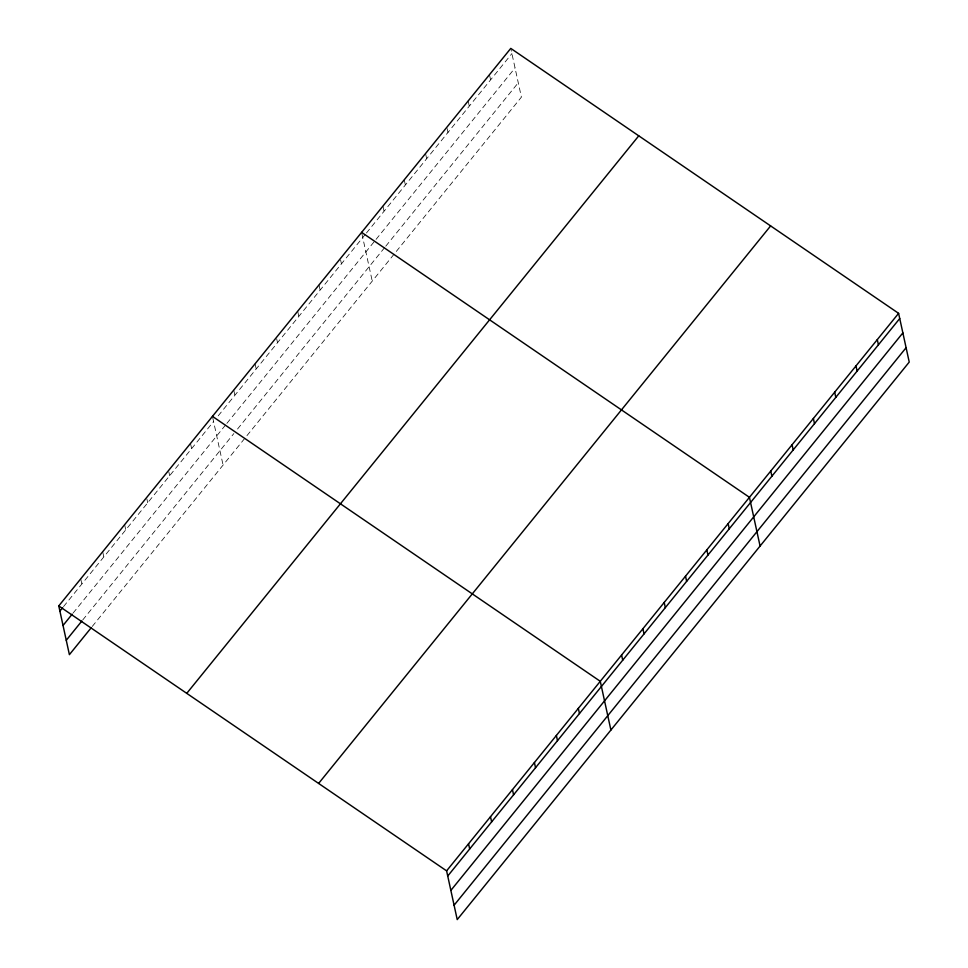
<?xml version="1.0" encoding="UTF-8"?>
<svg xmlns="http://www.w3.org/2000/svg" width="968" height="968" viewBox="0 0 968 968"><rect width="100%" height="100%" fill="white"/><g stroke="black" fill="none" stroke-linecap="round" stroke-linejoin="round"><path stroke-width="0.73" stroke-dasharray="4.84 3.63" d="M63.549 606.585L213.577 421.54M218.211 415.829L365.529 234.123M366.449 232.986L511.915 53.579M73.096 613.059L225.98 424.48M226.899 423.343L375.148 240.5M376.068 239.362L515.049 67.954M82.728 619.968L233.845 433.579M237.547 429.005L384.853 247.312M385.784 246.174L518.267 82.764M92.263 626.441L521.401 97.139L511.068 49.695M489.469 74.681L490.594 79.86M468.161 100.962L469.286 106.141M447.131 128.538L447.978 132.422M425.545 153.537L426.67 158.704M404.237 179.818L405.362 184.997M382.929 206.099L384.054 211.278M361.899 233.675L372.244 281.119M340.591 259.956L341.438 263.841M318.992 284.943L320.13 290.122M297.684 311.236L298.822 316.403M276.666 338.812L277.513 342.684M255.068 363.799L256.193 368.977M233.76 390.08L234.885 395.259M212.73 417.656L223.076 465.1M190.49 443.441L191.628 448.62M168.819 471.815L169.666 475.699M146.87 498.895L147.717 502.779M124.63 524.68L125.755 529.859M102.681 551.76L103.806 556.939M80.719 578.84L81.844 584.019"/><path stroke-width="1.45" d="M58.77 605.92L510.777 48.4L898.606 313.342L909.23 362.08L457.223 919.6L446.599 870.861L58.77 605.92L69.394 654.658L91.343 627.579M59.895 611.098L62.642 607.71M63.029 625.473L72.176 614.184M66.26 640.284L81.808 621.093M186.751 693.354L638.759 135.835M318.605 783.439L770.625 225.919M446.599 870.861L898.606 313.342M447.724 876.04L899.732 318.52M450.858 890.415L902.866 332.895M454.089 905.225L906.096 347.706M361.621 232.381L749.438 497.322L760.074 546.061M212.452 416.361L600.281 681.315L610.905 730.041M877.298 339.635L878.424 344.802M855.99 365.916L857.116 371.083M834.682 392.197L835.808 397.376M813.374 418.478L814.499 423.657M792.066 444.76L793.191 449.939M770.758 471.041L771.883 476.22M728.13 523.615L729.267 528.782M706.821 549.897L707.959 555.075M685.513 576.178L686.639 581.357M664.205 602.459L665.331 607.638M642.897 628.74L644.023 633.919M621.589 655.021L622.714 660.2M578.319 708.394L579.457 713.561M556.37 735.462L557.495 740.641M534.409 762.542L535.546 767.721M512.459 789.622L513.584 794.801M490.498 816.702L491.635 821.88M468.548 843.781L469.674 848.96"/></g></svg>
